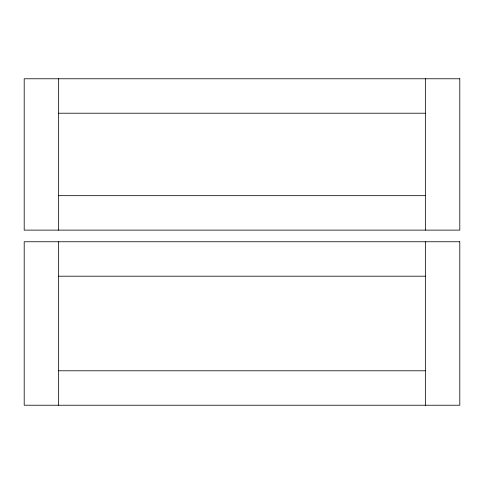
<?xml version="1.0" encoding="UTF-8"?>
<svg xmlns="http://www.w3.org/2000/svg" width="484" height="484" viewBox="0 0 484 484"><rect width="100%" height="100%" fill="white"/><g stroke="black" fill="none" stroke-linecap="round" stroke-linejoin="round"><path stroke-width="0.73" d="M58.643 113.214L425.357 113.214M58.643 195.675L425.357 195.675M58.643 276.201L425.357 276.201M58.643 370.786L425.357 370.786M425.357 78.771L425.357 230.118M425.357 241.758L425.357 405.229M58.643 78.771L58.643 230.118M58.643 241.758L58.643 405.229M459.8 78.771L24.2 78.771L24.2 230.118L459.8 230.118L459.8 78.771M459.8 241.758L24.2 241.758L24.2 405.229L459.8 405.229L459.8 241.758"/></g></svg>
